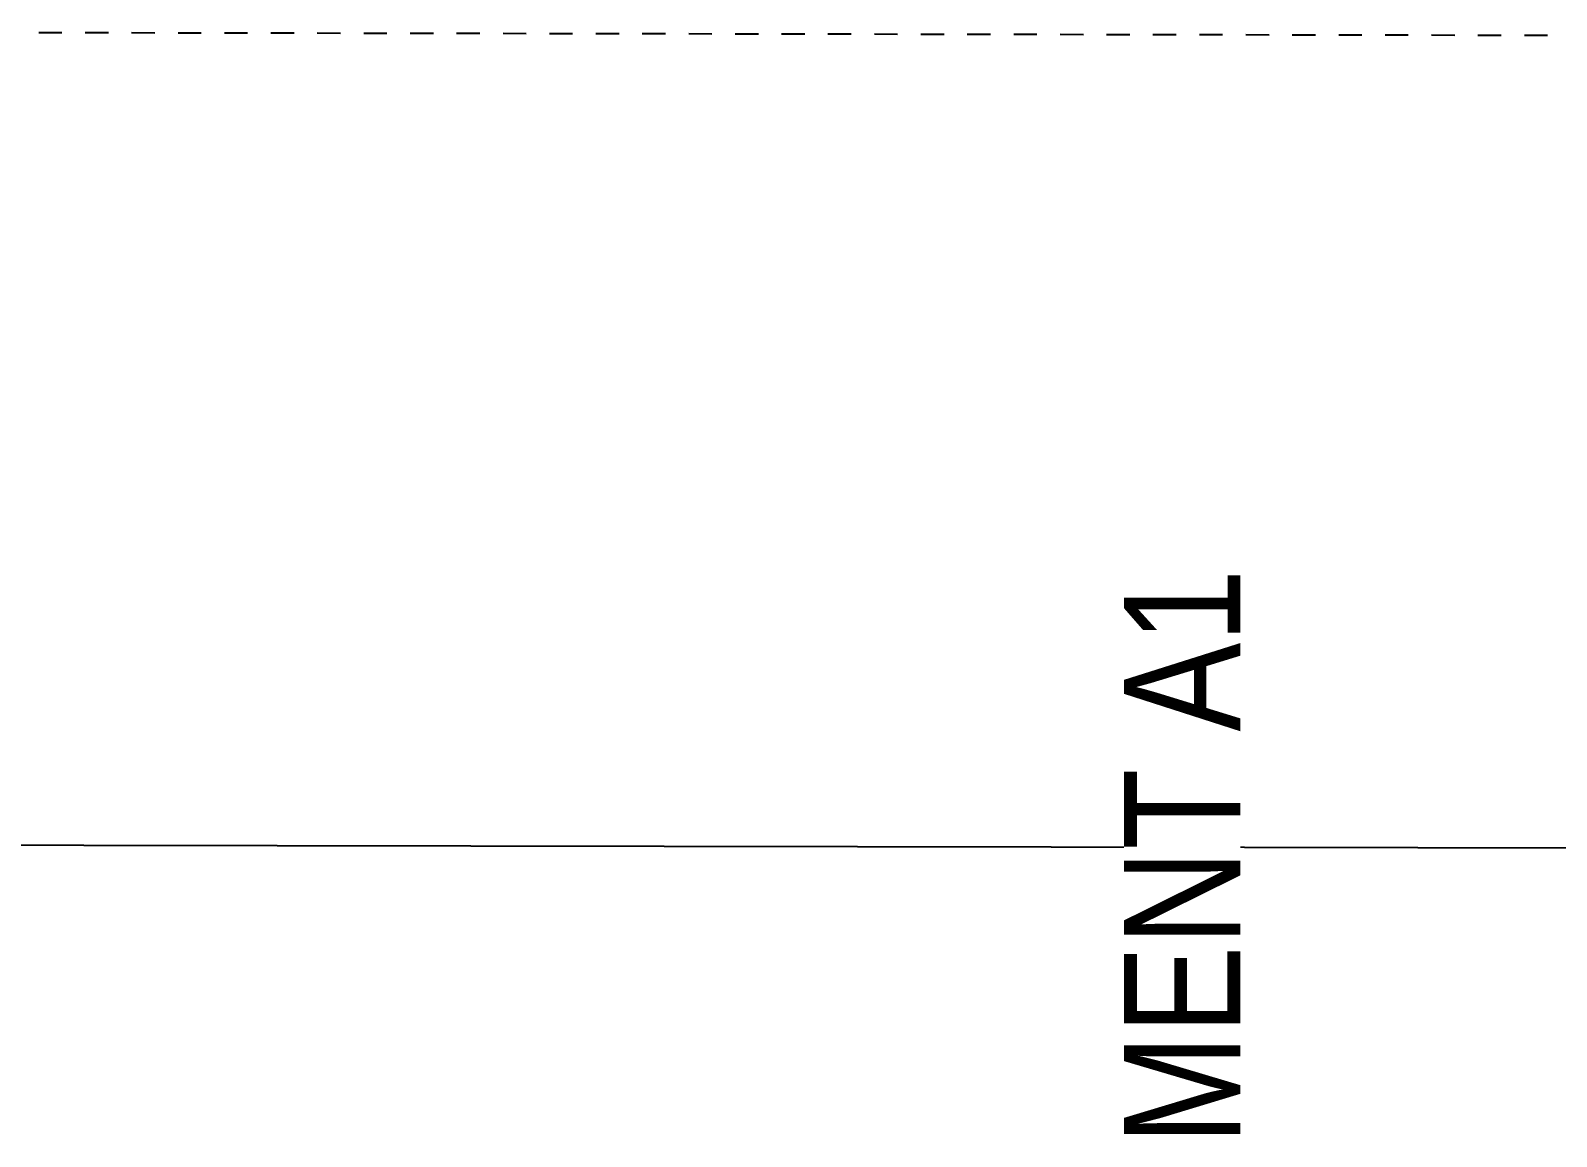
# Model space of a CAD drawing. Header units: metres. Extents: x -354 to -91, y 3 to 562.
# Drawn here: x -232.09 to -225.52, y 510.92 to 515.68 of the extents above; entities that cross this region are included whole.
import ezdxf

# ---------------------------------------------------------------- set-up
doc = ezdxf.new("R2010")
doc.units = ezdxf.units.M
doc.linetypes.add('IMPORT-LNMK-LineCont _3_', pattern=[0.004, 0.001, -0.003])
doc.layers.add('A-ANNO-NOTE', color=7, linetype='Continuous', lineweight=9)
doc.styles.add('Arial Narrow', font='ARIALN.TTF', dxfattribs={"height": 0.5})

# ---------------------------------------------------------------- blocks, each defined once
blk = doc.blocks.new('T2DPAA-T2D-C3S-RW-M2D-100010_dwg-40802999-DRG-2873034 - CONSTRUCTION SEQUENCE STAGE A8')
at = {"color": 254, "linetype": 'IMPORT-LNMK-LineCont _3_', "lineweight": 25, "true_color": 0xd0d0d0}
for p, q in [((29.3847, -625.7745), (30.6604, -630.6091)), ((30.6604, -630.6091), (31.936, -635.4436)), ((31.936, -635.4436), (33.2116, -640.2781))]:
    blk.add_line(p, q, dxfattribs=at)
at = {"color": 254, "lineweight": 25, "true_color": 0xd0d0d0}
for p, q in [((26.0005, -626.6675), (27.2762, -631.502)), ((27.2762, -631.502), (28.5518, -636.3365)), ((28.5518, -636.3365), (29.8275, -641.1711))]:
    blk.add_line(p, q, dxfattribs=at)
blk = doc.blocks.new('T2DPAA-T2D-PWC-RW-M2D-100010_RoadDesign_rvt-1-DRG-2873034 - CONSTRUCTION SEQUENCE STAGE A8')
at = {"color": 254, "lineweight": 25, "true_color": 0xd0d0d0, "rotation": 75.11694444444437}
blk.add_blockref('T2DPAA-T2D-C3S-RW-M2D-100010_dwg-40802999-DRG-2873034 - CONSTRUCTION SEQUENCE STAGE A8', (-1722.337, 648.0105), dxfattribs=at)

msp = doc.modelspace()

# ---------------------------------------------------------------- block references
at = {"lineweight": 5}
msp.add_blockref('T2DPAA-T2D-PWC-RW-M2D-100010_RoadDesign_rvt-1-DRG-2873034 - CONSTRUCTION SEQUENCE STAGE A8', (873.1524, 0), dxfattribs=at)

# ---------------------------------------------------------------- next in the draw order: texts
at = {"layer": 'A-ANNO-NOTE', "insert": (-227.3803, 509.3531), "char_height": 0.5, "attachment_point": 1, "rotation": 90, "style": 'Arial Narrow', "bg_fill": 3, "box_fill_scale": 1, "bg_fill_color": 256, "bg_fill_true_color": 13158600, "bg_fill_transparency": 0}
msp.add_mtext('ABUTMENT A1', dxfattribs=at)

doc.saveas('drawing.dxf')
